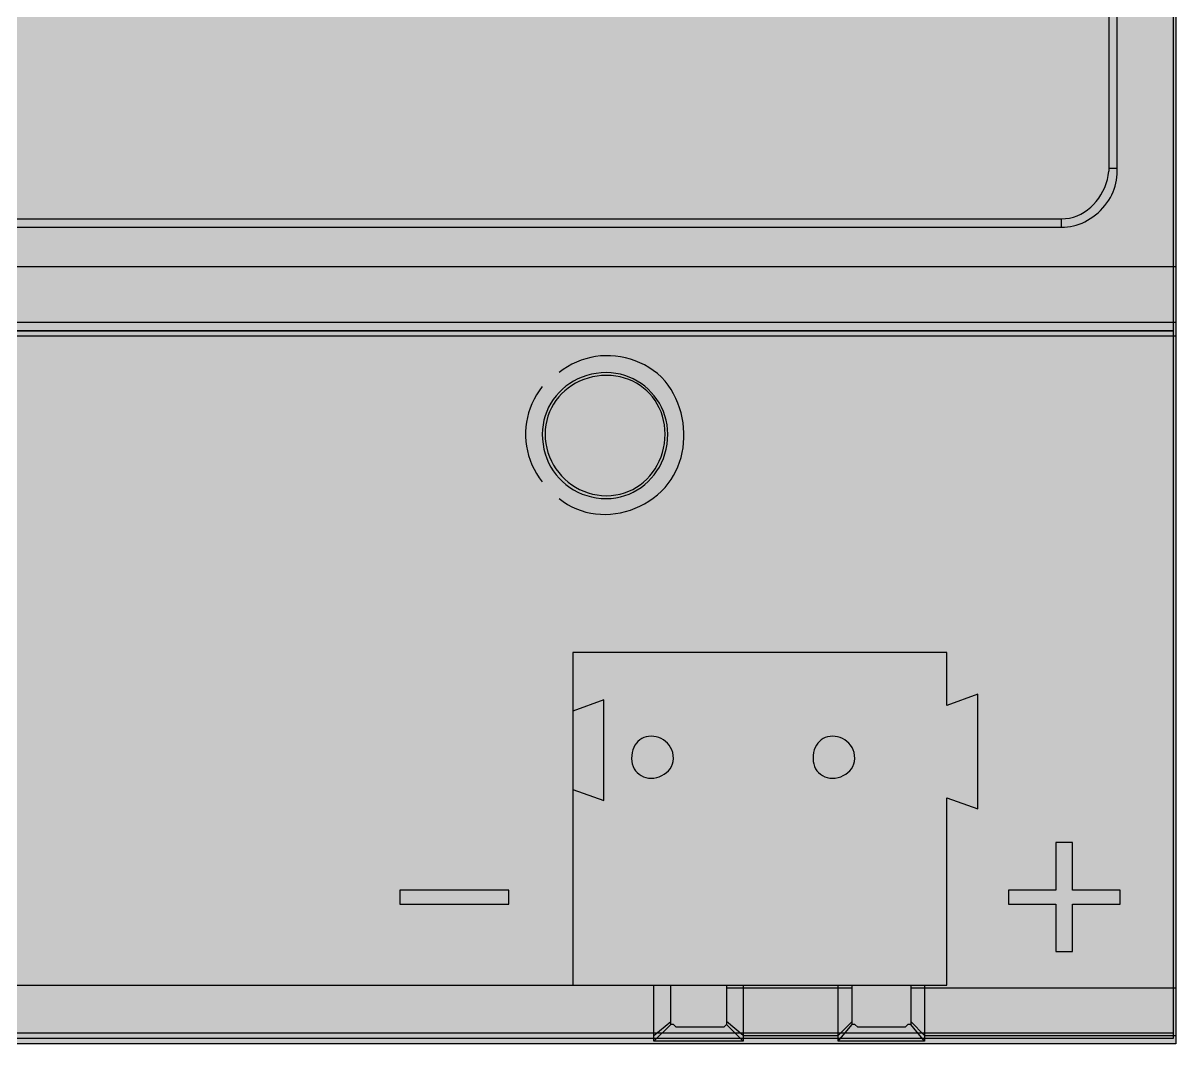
# Model space of a CAD drawing. Header units: millimetres. Extents: x 0 to 966, y -664 to 90.
# Drawn here: x 929.74 to 966, y -260 to -227.89 of the extents above; entities that cross this region are included whole.
import ezdxf

# ---------------------------------------------------------------- set-up
doc = ezdxf.new("R2010")
doc.units = ezdxf.units.MM
for name, color, linetype in [('HDL_BODY', 7, 'Continuous'), ('HDL_COLOUR', 7, 'Continuous'), ('HDL_DETAIL', 7, 'Continuous'), ('HDL_PRINT', 7, 'Continuous')]:
    doc.layers.add(name, color=color, linetype=linetype)

# ---------------------------------------------------------------- blocks, each defined once
blk = doc.blocks.new('M_R16.10.1_FRONT')
at = {"layer": 'HDL_BODY', "true_color": 0x202126}
blk.add_hatch(color=250, dxfattribs=at).paths.add_polyline_path([(0, 0), (216, 0), (216, 90), (0, 90)])
at = {"layer": 'HDL_BODY', "true_color": 0x2a2a30}
blk.add_hatch(color=250, dxfattribs=at).paths.add_polyline_path([(0.4, 20.52), (215.6, 20.52), (215.6, 68.31), (0.4, 68.31)])
at = {"layer": 'HDL_BODY', "true_color": 0x23242a}
blk.add_hatch(color=250, dxfattribs=at).paths.add_polyline_path([(0.4, 0.5), (215.6, 0.5), (215.6, 19.8), (0.4, 19.8)])
at = {"layer": 'HDL_COLOUR', "true_color": 0x232529}
for points in [[(200.018, 19.179), (200.012, 19.328), (199.994, 19.475), (199.966, 19.618), (199.927, 19.758), (199.878, 19.893), (199.819, 20.024), (199.751, 20.15), (199.674, 20.27), (199.589, 20.384), (199.496, 20.491), (199.396, 20.592), (199.289, 20.685), (199.175, 20.77), (199.055, 20.847), (198.93, 20.915), (198.799, 20.974), (198.664, 21.023), (198.525, 21.062), (198.381, 21.091), (198.235, 21.108), (198.086, 21.114), (197.924, 21.108), (197.767, 21.091), (197.614, 21.062), (197.466, 21.023), (197.324, 20.974), (197.186, 20.915), (197.055, 20.847), (196.93, 20.77), (196.812, 20.685), (196.701, 20.592), (196.598, 20.491), (196.502, 20.384), (196.415, 20.27), (196.337, 20.15), (196.268, 20.024), (196.208, 19.893), (196.159, 19.758), (196.119, 19.618), (196.091, 19.475), (196.073, 19.328), (196.067, 19.179), (196.073, 19.017), (196.091, 18.86), (196.119, 18.706), (196.159, 18.558), (196.208, 18.415), (196.268, 18.277), (196.337, 18.146), (196.415, 18.021), (196.502, 17.902), (196.598, 17.791), (196.701, 17.687), (196.812, 17.591), (196.93, 17.504), (197.055, 17.426), (197.186, 17.356), (197.324, 17.296), (197.466, 17.247), (197.614, 17.207), (197.767, 17.179), (197.924, 17.161), (198.086, 17.155), (198.235, 17.161), (198.381, 17.179), (198.525, 17.207), (198.664, 17.247), (198.799, 17.296), (198.93, 17.356), (199.055, 17.426), (199.175, 17.504), (199.289, 17.591), (199.396, 17.687), (199.496, 17.791), (199.589, 17.902), (199.674, 18.021), (199.751, 18.146), (199.819, 18.277), (199.878, 18.415), (199.927, 18.558), (199.966, 18.706), (199.994, 18.86), (200.012, 19.017), (200.018, 19.179)], [(199.932, 19.179), (199.926, 19.328), (199.911, 19.473), (199.885, 19.613), (199.849, 19.75), (199.804, 19.881), (199.75, 20.007), (199.687, 20.127), (199.616, 20.241), (199.537, 20.349), (199.45, 20.45), (199.356, 20.545), (199.255, 20.631), (199.147, 20.711), (199.033, 20.782), (198.913, 20.845), (198.787, 20.899), (198.656, 20.944), (198.52, 20.979), (198.379, 21.005), (198.234, 21.021), (198.086, 21.026), (197.936, 21.021), (197.79, 21.005), (197.647, 20.979), (197.508, 20.944), (197.373, 20.899), (197.243, 20.845), (197.118, 20.782), (196.998, 20.711), (196.885, 20.631), (196.777, 20.545), (196.677, 20.45), (196.584, 20.349), (196.499, 20.241), (196.423, 20.127), (196.355, 20.007), (196.296, 19.881), (196.247, 19.75), (196.208, 19.613), (196.18, 19.473), (196.162, 19.328), (196.156, 19.179), (196.162, 19.029), (196.18, 18.882), (196.208, 18.739), (196.247, 18.599), (196.296, 18.464), (196.355, 18.333), (196.423, 18.208), (196.499, 18.088), (196.584, 17.974), (196.677, 17.866), (196.777, 17.766), (196.885, 17.672), (196.998, 17.587), (197.118, 17.51), (197.243, 17.442), (197.373, 17.383), (197.508, 17.334), (197.647, 17.295), (197.79, 17.266), (197.936, 17.249), (198.086, 17.243), (198.234, 17.249), (198.379, 17.266), (198.52, 17.295), (198.656, 17.334), (198.787, 17.383), (198.913, 17.442), (199.033, 17.51), (199.147, 17.587), (199.255, 17.672), (199.356, 17.766), (199.45, 17.866), (199.537, 17.974), (199.616, 18.088), (199.687, 18.208), (199.75, 18.333), (199.804, 18.464), (199.849, 18.599), (199.885, 18.739), (199.911, 18.882), (199.926, 19.029), (199.932, 19.179)]]:
    blk.add_hatch(color=250, dxfattribs=at).paths.add_polyline_path(points)
at = {"layer": 'HDL_COLOUR', "true_color": 0x111316}
blk.add_hatch(color=250, dxfattribs=at).paths.add_polyline_path([(197.033, 1.847), (202.916, 1.847), (202.916, 12.317), (197.033, 12.317)])
at = {"layer": 'HDL_COLOUR', "true_color": 0xb7262f}
blk.add_hatch(color=242, dxfattribs=at).paths.add_polyline_path([(202.916, 1.847), (208.798, 1.847), (208.798, 12.317), (202.916, 12.317)])
at = {"layer": 'HDL_COLOUR', "true_color": 0x1a332c}
for points in [[(200.195, 8.974), (200.189, 9.072), (200.172, 9.164), (200.143, 9.249), (200.106, 9.327), (200.059, 9.398), (200.005, 9.461), (199.944, 9.517), (199.878, 9.565), (199.806, 9.605), (199.731, 9.636), (199.653, 9.659), (199.574, 9.673), (199.493, 9.677), (199.413, 9.673), (199.337, 9.659), (199.265, 9.636), (199.198, 9.605), (199.136, 9.565), (199.079, 9.517), (199.028, 9.461), (198.984, 9.398), (198.947, 9.327), (198.917, 9.249), (198.895, 9.164), (198.881, 9.072), (198.877, 8.974), (198.882, 8.887), (198.898, 8.806), (198.923, 8.729), (198.958, 8.657), (199.001, 8.592), (199.053, 8.534), (199.111, 8.482), (199.177, 8.439), (199.248, 8.404), (199.325, 8.379), (199.407, 8.363), (199.493, 8.358), (199.58, 8.363), (199.667, 8.379), (199.75, 8.404), (199.831, 8.439), (199.906, 8.482), (199.975, 8.534), (200.037, 8.592), (200.091, 8.657), (200.135, 8.729), (200.168, 8.806), (200.188, 8.887), (200.195, 8.974)], [(205.9, 8.974), (205.894, 9.072), (205.876, 9.164), (205.848, 9.249), (205.811, 9.327), (205.765, 9.398), (205.711, 9.461), (205.65, 9.517), (205.584, 9.565), (205.512, 9.605), (205.437, 9.636), (205.359, 9.659), (205.279, 9.673), (205.198, 9.677), (205.119, 9.673), (205.043, 9.659), (204.971, 9.636), (204.904, 9.605), (204.842, 9.565), (204.786, 9.517), (204.735, 9.461), (204.691, 9.398), (204.654, 9.327), (204.624, 9.249), (204.602, 9.164), (204.589, 9.072), (204.584, 8.974), (204.59, 8.887), (204.605, 8.806), (204.631, 8.729), (204.666, 8.657), (204.709, 8.592), (204.76, 8.534), (204.818, 8.482), (204.883, 8.439), (204.954, 8.404), (205.031, 8.379), (205.112, 8.363), (205.198, 8.358), (205.286, 8.363), (205.372, 8.379), (205.456, 8.404), (205.536, 8.439), (205.612, 8.482), (205.681, 8.534), (205.743, 8.592), (205.796, 8.657), (205.84, 8.729), (205.872, 8.806), (205.893, 8.887), (205.9, 8.974)]]:
    blk.add_hatch(color=250, dxfattribs=at).paths.add_polyline_path(points)
at = {"layer": 'HDL_PRINT', "true_color": 0xdee1e9}
h = blk.add_hatch(color=254, dxfattribs=at)
h.paths.add_polyline_path([(187.9, 13.46), (187.9, 15.22), (188.603, 15.22), (188.647, 15.22), (188.691, 15.22), (188.736, 15.22), (188.78, 15.22), (188.823, 15.22), (188.866, 15.22), (188.91, 15.213), (188.952, 15.197), (188.989, 15.176), (189.018, 15.154), (189.037, 15.138), (189.044, 15.132), (189.081, 15.099), (189.116, 15.074), (189.149, 15.053), (189.177, 15.034), (189.199, 15.014), (189.214, 14.989), (189.219, 14.956), (189.251, 14.918), (189.274, 14.88), (189.289, 14.843), (189.298, 14.805), (189.303, 14.767), (189.305, 14.73), (189.305, 14.692), (189.301, 14.63), (189.29, 14.575), (189.273, 14.526), (189.251, 14.483), (189.224, 14.444), (189.195, 14.407), (189.163, 14.373), (189.13, 14.34), (189.098, 14.311), (189.059, 14.282), (189.014, 14.255), (188.962, 14.23), (188.903, 14.208), (188.837, 14.19), (188.766, 14.176), (188.687, 14.167), (188.603, 14.164), (188.164, 14.164), (188.164, 13.46), (187.9, 13.46)])
h.paths.add_polyline_path([(188.164, 14.34), (188.603, 14.34), (188.673, 14.345), (188.735, 14.357), (188.788, 14.375), (188.835, 14.393), (188.878, 14.411), (188.917, 14.423), (188.955, 14.428), (188.988, 14.466), (189.012, 14.503), (189.028, 14.541), (189.037, 14.579), (189.042, 14.617), (189.044, 14.654), (189.044, 14.692), (189.044, 14.735), (189.041, 14.777), (189.033, 14.813), (189.018, 14.842), (188.993, 14.861), (188.955, 14.868), (188.946, 14.911), (188.924, 14.937), (188.898, 14.95), (188.876, 14.955), (188.866, 14.956), (188.829, 14.961), (188.792, 14.973), (188.754, 14.99), (188.717, 15.009), (188.679, 15.026), (188.641, 15.039), (188.603, 15.044), (188.164, 15.044), (188.164, 14.34)])
for points in [[(192.905, 13.46), (193.433, 15.22), (193.608, 15.22), (193.083, 13.46), (192.905, 13.46)], [(193.786, 13.46), (193.786, 15.22), (194.046, 15.22), (194.046, 13.636), (194.926, 13.636), (194.926, 13.46), (193.786, 13.46)], [(195.19, 13.46), (195.19, 15.22), (196.417, 15.22), (196.417, 15.044), (195.454, 15.044), (195.454, 14.428), (196.417, 14.428), (196.417, 14.252), (195.454, 14.252), (195.454, 13.636), (196.506, 13.636), (196.506, 13.46), (195.19, 13.46)], [(189.569, 13.46), (189.569, 14.692), (189.746, 14.692), (189.746, 14.516), (189.779, 14.553), (189.803, 14.589), (189.823, 14.622), (189.842, 14.65), (189.863, 14.672), (189.888, 14.687), (189.921, 14.692), (189.931, 14.735), (189.953, 14.761), (189.979, 14.774), (190.001, 14.779), (190.01, 14.78), (190.047, 14.775), (190.084, 14.762), (190.122, 14.745), (190.159, 14.726), (190.197, 14.709), (190.234, 14.697), (190.271, 14.692), (190.185, 14.516), (190.141, 14.516), (190.11, 14.516), (190.083, 14.516), (190.053, 14.516), (190.01, 14.516), (189.921, 14.516), (189.884, 14.478), (189.859, 14.451), (189.844, 14.428), (189.836, 14.405), (189.833, 14.377), (189.832, 14.34), (189.801, 14.302), (189.778, 14.265), (189.763, 14.227), (189.753, 14.189), (189.748, 14.151), (189.747, 14.114), (189.746, 14.076), (189.746, 13.46), (189.569, 13.46)], [(191.062, 6.598), (191.326, 6.51), (191.296, 6.452), (191.267, 6.394), (191.238, 6.337), (191.209, 6.283), (191.18, 6.232), (191.15, 6.184), (191.121, 6.141), (191.092, 6.103), (191.062, 6.07), (191, 6.037), (190.945, 6.006), (190.893, 5.976), (190.843, 5.949), (190.793, 5.927), (190.741, 5.909), (190.686, 5.898), (190.624, 5.894), (190.542, 5.897), (190.471, 5.905), (190.409, 5.917), (190.353, 5.931), (190.301, 5.946), (190.252, 5.959), (190.203, 5.971), (190.152, 5.979), (190.096, 5.982), (190.064, 6.019), (190.031, 6.062), (189.998, 6.109), (189.965, 6.158), (189.932, 6.207), (189.899, 6.254), (189.866, 6.297), (189.832, 6.334), (189.829, 6.393), (189.822, 6.451), (189.81, 6.51), (189.797, 6.569), (189.782, 6.627), (189.769, 6.686), (189.757, 6.745), (189.749, 6.803), (189.746, 6.862), (189.75, 6.928), (189.76, 6.993), (189.774, 7.055), (189.789, 7.115), (189.805, 7.17), (189.819, 7.221), (189.829, 7.265), (189.832, 7.302), (189.862, 7.357), (189.893, 7.407), (189.924, 7.452), (189.958, 7.492), (189.995, 7.529), (190.036, 7.563), (190.08, 7.594), (190.13, 7.624), (190.185, 7.654), (190.221, 7.658), (190.265, 7.667), (190.315, 7.682), (190.371, 7.698), (190.431, 7.714), (190.493, 7.728), (190.558, 7.738), (190.624, 7.742), (190.686, 7.738), (190.741, 7.727), (190.793, 7.709), (190.843, 7.687), (190.893, 7.66), (190.945, 7.63), (191, 7.599), (191.062, 7.566), (191.095, 7.533), (191.128, 7.498), (191.161, 7.462), (191.194, 7.423), (191.227, 7.379), (191.26, 7.331), (191.293, 7.276), (191.326, 7.214), (191.062, 7.126), (191.033, 7.188), (191.009, 7.243), (190.99, 7.291), (190.974, 7.335), (190.957, 7.374), (190.938, 7.41), (190.916, 7.445), (190.887, 7.478), (190.849, 7.483), (190.812, 7.495), (190.774, 7.513), (190.737, 7.531), (190.699, 7.548), (190.662, 7.561), (190.624, 7.566), (190.554, 7.561), (190.493, 7.548), (190.439, 7.531), (190.392, 7.513), (190.349, 7.495), (190.309, 7.483), (190.271, 7.478), (190.234, 7.44), (190.199, 7.402), (190.166, 7.365), (190.138, 7.327), (190.116, 7.289), (190.101, 7.252), (190.096, 7.214), (190.064, 7.144), (190.042, 7.083), (190.026, 7.029), (190.017, 6.982), (190.012, 6.939), (190.01, 6.9), (190.01, 6.862), (190.01, 6.8), (190.012, 6.744), (190.015, 6.692), (190.021, 6.642), (190.031, 6.592), (190.046, 6.54), (190.068, 6.484), (190.096, 6.422), (190.101, 6.384), (190.116, 6.347), (190.138, 6.309), (190.166, 6.271), (190.199, 6.234), (190.234, 6.196), (190.271, 6.158), (190.309, 6.153), (190.347, 6.141), (190.385, 6.124), (190.423, 6.105), (190.46, 6.088), (190.498, 6.075), (190.535, 6.07), (190.597, 6.074), (190.652, 6.085), (190.701, 6.103), (190.744, 6.125), (190.784, 6.152), (190.82, 6.182), (190.854, 6.213), (190.887, 6.246), (190.92, 6.279), (190.951, 6.313), (190.98, 6.35), (191.007, 6.389), (191.03, 6.433), (191.047, 6.481), (191.058, 6.536), (191.062, 6.598)], [(191.501, 6.422), (191.765, 6.422), (191.765, 6.384), (191.767, 6.347), (191.772, 6.309), (191.781, 6.271), (191.797, 6.234), (191.821, 6.196), (191.853, 6.158), (191.89, 6.153), (191.928, 6.141), (191.965, 6.124), (192.003, 6.105), (192.041, 6.088), (192.079, 6.075), (192.117, 6.07), (192.154, 6.075), (192.192, 6.088), (192.229, 6.105), (192.267, 6.124), (192.305, 6.141), (192.343, 6.153), (192.381, 6.158), (192.386, 6.196), (192.398, 6.234), (192.415, 6.271), (192.433, 6.309), (192.45, 6.347), (192.462, 6.384), (192.467, 6.422), (192.462, 6.488), (192.45, 6.536), (192.433, 6.572), (192.415, 6.601), (192.398, 6.626), (192.386, 6.653), (192.381, 6.686), (192.343, 6.719), (192.305, 6.742), (192.267, 6.758), (192.229, 6.767), (192.192, 6.772), (192.154, 6.774), (192.117, 6.774), (192.073, 6.774), (192.042, 6.774), (192.015, 6.774), (191.983, 6.774), (191.939, 6.774), (191.939, 6.95), (192.028, 6.95), (192.066, 6.95), (192.104, 6.952), (192.141, 6.957), (192.179, 6.966), (192.216, 6.982), (192.254, 7.005), (192.292, 7.038), (192.299, 7.075), (192.315, 7.103), (192.336, 7.126), (192.358, 7.149), (192.374, 7.176), (192.381, 7.214), (192.381, 7.252), (192.379, 7.289), (192.374, 7.327), (192.364, 7.365), (192.349, 7.402), (192.325, 7.44), (192.292, 7.478), (192.248, 7.484), (192.207, 7.501), (192.171, 7.522), (192.143, 7.543), (192.124, 7.559), (192.117, 7.566), (192.079, 7.561), (192.041, 7.548), (192.003, 7.531), (191.965, 7.513), (191.928, 7.495), (191.89, 7.483), (191.853, 7.478), (191.821, 7.44), (191.797, 7.402), (191.781, 7.365), (191.772, 7.327), (191.767, 7.289), (191.765, 7.252), (191.765, 7.214), (191.501, 7.214), (191.53, 7.276), (191.554, 7.331), (191.573, 7.379), (191.589, 7.423), (191.606, 7.462), (191.625, 7.498), (191.647, 7.533), (191.676, 7.566), (191.738, 7.599), (191.793, 7.63), (191.842, 7.66), (191.885, 7.687), (191.925, 7.709), (191.961, 7.727), (191.995, 7.738), (192.028, 7.742), (192.098, 7.737), (192.157, 7.724), (192.206, 7.707), (192.243, 7.688), (192.27, 7.671), (192.287, 7.659), (192.292, 7.654), (192.33, 7.621), (192.368, 7.596), (192.405, 7.575), (192.443, 7.556), (192.48, 7.536), (192.518, 7.511), (192.556, 7.478), (192.556, 7.434), (192.556, 7.39), (192.556, 7.346), (192.556, 7.302), (192.556, 7.258), (192.556, 7.214), (192.556, 7.204), (192.556, 7.177), (192.556, 7.138), (192.556, 7.09), (192.556, 7.038), (192.518, 7.005), (192.482, 6.98), (192.45, 6.959), (192.422, 6.94), (192.4, 6.92), (192.386, 6.895), (192.381, 6.862), (192.424, 6.861), (192.464, 6.859), (192.501, 6.851), (192.53, 6.836), (192.549, 6.811), (192.556, 6.774), (192.588, 6.736), (192.61, 6.697), (192.626, 6.654), (192.635, 6.607), (192.64, 6.553), (192.641, 6.492), (192.642, 6.422), (192.641, 6.385), (192.639, 6.342), (192.632, 6.295), (192.62, 6.246), (192.599, 6.197), (192.568, 6.15), (192.525, 6.107), (192.467, 6.07), (192.434, 6.037), (192.401, 6.006), (192.365, 5.976), (192.325, 5.949), (192.282, 5.927), (192.234, 5.909), (192.179, 5.898), (192.117, 5.894), (192.051, 5.898), (191.986, 5.909), (191.923, 5.927), (191.863, 5.949), (191.808, 5.976), (191.757, 6.006), (191.713, 6.037), (191.676, 6.07), (191.643, 6.103), (191.612, 6.138), (191.583, 6.174), (191.556, 6.213), (191.533, 6.257), (191.516, 6.305), (191.505, 6.36), (191.501, 6.422)], [(194.838, 5.982), (194.135, 7.742), (194.399, 7.742), (194.838, 6.422), (194.871, 6.384), (194.894, 6.347), (194.91, 6.309), (194.919, 6.271), (194.924, 6.234), (194.926, 6.196), (194.926, 6.158), (194.959, 6.196), (194.983, 6.234), (195.003, 6.271), (195.022, 6.309), (195.043, 6.347), (195.068, 6.384), (195.101, 6.422), (195.54, 7.742), (195.804, 7.742), (195.101, 5.982), (194.838, 5.982)]]:
    blk.add_hatch(color=254, dxfattribs=at).paths.add_polyline_path(points)
h = blk.add_hatch(color=254, dxfattribs=at)
h.paths.add_polyline_path([(196.859, 13.46), (196.859, 15.22), (197.383, 15.22), (197.454, 15.22), (197.515, 15.22), (197.569, 15.22), (197.616, 15.22), (197.658, 15.22), (197.698, 15.22), (197.736, 15.22), (197.774, 15.187), (197.811, 15.162), (197.849, 15.141), (197.886, 15.122), (197.924, 15.102), (197.962, 15.077), (198, 15.044), (198.036, 15.006), (198.072, 14.968), (198.104, 14.931), (198.133, 14.893), (198.155, 14.855), (198.169, 14.817), (198.174, 14.78), (198.204, 14.718), (198.226, 14.662), (198.242, 14.61), (198.252, 14.56), (198.259, 14.51), (198.262, 14.458), (198.263, 14.402), (198.263, 14.34), (198.263, 14.27), (198.263, 14.209), (198.263, 14.155), (198.263, 14.108), (198.263, 14.065), (198.263, 14.026), (198.263, 13.988), (198.23, 13.95), (198.205, 13.913), (198.184, 13.875), (198.165, 13.837), (198.144, 13.8), (198.119, 13.762), (198.086, 13.724), (198.08, 13.691), (198.066, 13.666), (198.045, 13.646), (198.017, 13.627), (197.984, 13.606), (197.948, 13.581), (197.911, 13.548), (197.904, 13.542), (197.885, 13.525), (197.857, 13.504), (197.821, 13.483), (197.78, 13.467), (197.736, 13.46), (197.692, 13.46), (197.648, 13.46), (197.604, 13.46), (197.56, 13.46), (197.516, 13.46), (197.472, 13.46), (196.859, 13.46)])
h.paths.add_polyline_path([(197.033, 13.636), (197.472, 13.636), (197.51, 13.636), (197.548, 13.638), (197.585, 13.643), (197.623, 13.652), (197.66, 13.668), (197.698, 13.692), (197.736, 13.724), (197.745, 13.725), (197.767, 13.73), (197.793, 13.743), (197.815, 13.769), (197.825, 13.812), (197.861, 13.817), (197.897, 13.832), (197.93, 13.854), (197.958, 13.882), (197.98, 13.915), (197.994, 13.95), (198, 13.988), (198, 14.031), (198, 14.081), (198, 14.136), (198, 14.192), (198, 14.247), (198, 14.297), (198, 14.34), (197.999, 14.406), (197.998, 14.471), (197.995, 14.533), (197.988, 14.593), (197.978, 14.648), (197.962, 14.699), (197.94, 14.743), (197.911, 14.78), (197.906, 14.817), (197.892, 14.853), (197.87, 14.886), (197.842, 14.914), (197.809, 14.936), (197.773, 14.951), (197.736, 14.956), (197.698, 14.961), (197.658, 14.973), (197.616, 14.99), (197.569, 15.009), (197.515, 15.026), (197.454, 15.039), (197.383, 15.044), (197.033, 15.044), (197.033, 13.636)])
h = blk.add_hatch(color=254, dxfattribs=at)
h.paths.add_polyline_path([(190.271, 14.076), (190.274, 14.161), (190.283, 14.239), (190.297, 14.311), (190.316, 14.376), (190.338, 14.434), (190.363, 14.487), (190.391, 14.532), (190.419, 14.571), (190.449, 14.604), (190.511, 14.637), (190.567, 14.669), (190.618, 14.698), (190.668, 14.725), (190.718, 14.747), (190.77, 14.765), (190.826, 14.776), (190.887, 14.78), (190.953, 14.776), (191.017, 14.765), (191.08, 14.747), (191.139, 14.725), (191.194, 14.698), (191.245, 14.669), (191.289, 14.637), (191.326, 14.604), (191.355, 14.548), (191.384, 14.497), (191.411, 14.448), (191.435, 14.398), (191.457, 14.347), (191.475, 14.291), (191.489, 14.229), (191.498, 14.158), (191.501, 14.076), (191.496, 14.006), (191.484, 13.945), (191.467, 13.891), (191.449, 13.844), (191.432, 13.802), (191.42, 13.762), (191.415, 13.724), (191.385, 13.691), (191.361, 13.658), (191.338, 13.625), (191.315, 13.592), (191.288, 13.559), (191.254, 13.526), (191.209, 13.493), (191.151, 13.46), (191.107, 13.46), (191.062, 13.46), (191.018, 13.46), (190.974, 13.46), (190.931, 13.46), (190.887, 13.46), (190.822, 13.46), (190.757, 13.462), (190.694, 13.465), (190.635, 13.471), (190.579, 13.482), (190.529, 13.497), (190.485, 13.519), (190.449, 13.548), (190.419, 13.607), (190.391, 13.666), (190.363, 13.724), (190.338, 13.783), (190.316, 13.841), (190.297, 13.9), (190.283, 13.959), (190.274, 14.017), (190.271, 14.076)])
h.paths.add_polyline_path([(190.535, 14.076), (190.535, 14.006), (190.537, 13.945), (190.542, 13.891), (190.551, 13.844), (190.567, 13.802), (190.591, 13.762), (190.624, 13.724), (190.662, 13.692), (190.699, 13.668), (190.737, 13.652), (190.774, 13.643), (190.812, 13.638), (190.849, 13.636), (190.887, 13.636), (190.924, 13.636), (190.962, 13.638), (190.999, 13.643), (191.037, 13.652), (191.075, 13.668), (191.113, 13.692), (191.151, 13.724), (191.183, 13.762), (191.206, 13.802), (191.221, 13.844), (191.23, 13.891), (191.235, 13.945), (191.237, 14.006), (191.237, 14.076), (191.237, 14.146), (191.235, 14.207), (191.23, 14.261), (191.221, 14.308), (191.206, 14.351), (191.183, 14.39), (191.151, 14.428), (191.113, 14.465), (191.075, 14.501), (191.037, 14.534), (190.999, 14.562), (190.962, 14.585), (190.924, 14.599), (190.887, 14.604), (190.849, 14.599), (190.812, 14.585), (190.774, 14.562), (190.737, 14.534), (190.699, 14.501), (190.662, 14.465), (190.624, 14.428), (190.591, 14.39), (190.567, 14.351), (190.551, 14.308), (190.542, 14.261), (190.537, 14.207), (190.535, 14.146), (190.535, 14.076)])
h = blk.add_hatch(color=254, dxfattribs=at)
h.paths.add_polyline_path([(191.676, 13.372), (191.939, 13.284), (191.939, 13.196), (191.977, 13.164), (192.016, 13.14), (192.053, 13.125), (192.091, 13.115), (192.129, 13.111), (192.166, 13.109), (192.203, 13.108), (192.241, 13.109), (192.279, 13.111), (192.317, 13.115), (192.355, 13.125), (192.393, 13.14), (192.43, 13.164), (192.467, 13.196), (192.473, 13.203), (192.49, 13.222), (192.511, 13.251), (192.533, 13.287), (192.549, 13.329), (192.556, 13.372), (192.556, 13.379), (192.556, 13.401), (192.556, 13.438), (192.556, 13.489), (192.556, 13.555), (192.556, 13.636), (192.522, 13.578), (192.488, 13.534), (192.452, 13.503), (192.413, 13.482), (192.369, 13.47), (192.321, 13.463), (192.266, 13.461), (192.203, 13.46), (192.138, 13.464), (192.073, 13.475), (192.011, 13.493), (191.952, 13.515), (191.896, 13.542), (191.846, 13.571), (191.802, 13.603), (191.765, 13.636), (191.735, 13.673), (191.713, 13.717), (191.697, 13.768), (191.687, 13.823), (191.68, 13.883), (191.677, 13.945), (191.676, 14.01), (191.676, 14.076), (191.676, 14.146), (191.676, 14.207), (191.676, 14.261), (191.676, 14.308), (191.676, 14.351), (191.676, 14.39), (191.676, 14.428), (191.714, 14.466), (191.752, 14.503), (191.79, 14.541), (191.828, 14.579), (191.865, 14.617), (191.902, 14.654), (191.939, 14.692), (191.977, 14.697), (192.016, 14.709), (192.053, 14.726), (192.091, 14.745), (192.129, 14.762), (192.166, 14.775), (192.203, 14.78), (192.266, 14.776), (192.321, 14.765), (192.369, 14.747), (192.413, 14.725), (192.452, 14.698), (192.488, 14.669), (192.522, 14.637), (192.556, 14.604), (192.556, 14.692), (192.82, 14.692), (192.82, 13.636), (192.816, 13.57), (192.806, 13.506), (192.791, 13.443), (192.775, 13.383), (192.759, 13.328), (192.745, 13.277), (192.734, 13.233), (192.731, 13.196), (192.697, 13.159), (192.672, 13.123), (192.652, 13.09), (192.633, 13.062), (192.612, 13.04), (192.588, 13.025), (192.556, 13.02), (192.513, 12.988), (192.463, 12.964), (192.408, 12.949), (192.351, 12.939), (192.296, 12.934), (192.246, 12.933), (192.203, 12.932), (192.133, 12.933), (192.072, 12.934), (192.019, 12.939), (191.972, 12.949), (191.93, 12.964), (191.891, 12.988), (191.853, 13.02), (191.82, 13.053), (191.788, 13.088), (191.758, 13.124), (191.731, 13.163), (191.708, 13.207), (191.691, 13.255), (191.68, 13.31), (191.676, 13.372)])
h.paths.add_polyline_path([(191.853, 14.076), (191.858, 14.006), (191.87, 13.945), (191.887, 13.891), (191.906, 13.844), (191.922, 13.802), (191.935, 13.762), (191.939, 13.724), (191.977, 13.692), (192.016, 13.668), (192.053, 13.652), (192.091, 13.643), (192.129, 13.638), (192.166, 13.636), (192.203, 13.636), (192.241, 13.636), (192.279, 13.638), (192.317, 13.643), (192.355, 13.652), (192.393, 13.668), (192.43, 13.692), (192.467, 13.724), (192.5, 13.762), (192.523, 13.802), (192.539, 13.844), (192.549, 13.891), (192.554, 13.945), (192.556, 14.006), (192.556, 14.076), (192.556, 14.146), (192.554, 14.207), (192.549, 14.261), (192.539, 14.308), (192.523, 14.351), (192.5, 14.39), (192.467, 14.428), (192.43, 14.465), (192.393, 14.501), (192.355, 14.534), (192.317, 14.562), (192.279, 14.585), (192.241, 14.599), (192.203, 14.604), (192.166, 14.599), (192.129, 14.585), (192.091, 14.562), (192.053, 14.534), (192.016, 14.501), (191.977, 14.465), (191.939, 14.428), (191.935, 14.39), (191.922, 14.351), (191.906, 14.308), (191.887, 14.261), (191.87, 14.207), (191.858, 14.146), (191.853, 14.076)])
h = blk.add_hatch(color=254, dxfattribs=at)
h.paths.add_polyline_path([(188.078, 5.982), (188.078, 7.742), (188.692, 7.742), (188.729, 7.737), (188.767, 7.724), (188.805, 7.707), (188.842, 7.688), (188.88, 7.671), (188.917, 7.659), (188.955, 7.654), (188.993, 7.654), (189.031, 7.652), (189.068, 7.647), (189.106, 7.637), (189.143, 7.622), (189.181, 7.598), (189.219, 7.566), (189.251, 7.533), (189.284, 7.498), (189.317, 7.462), (189.35, 7.423), (189.383, 7.379), (189.416, 7.331), (189.449, 7.276), (189.483, 7.214), (189.483, 7.171), (189.483, 7.121), (189.483, 7.066), (189.483, 7.01), (189.483, 6.955), (189.483, 6.904), (189.483, 6.862), (189.483, 6.792), (189.483, 6.731), (189.483, 6.677), (189.483, 6.63), (189.483, 6.588), (189.483, 6.548), (189.483, 6.51), (189.45, 6.44), (189.424, 6.381), (189.403, 6.332), (189.384, 6.295), (189.364, 6.268), (189.338, 6.251), (189.305, 6.246), (189.299, 6.203), (189.283, 6.161), (189.262, 6.125), (189.241, 6.096), (189.225, 6.077), (189.219, 6.07), (189.181, 6.038), (189.143, 6.014), (189.106, 5.999), (189.068, 5.989), (189.031, 5.984), (188.993, 5.983), (188.955, 5.982), (188.911, 5.982), (188.867, 5.982), (188.823, 5.982), (188.78, 5.982), (188.736, 5.982), (188.692, 5.982), (188.078, 5.982)])
h.paths.add_polyline_path([(188.253, 6.158), (188.692, 6.158), (188.736, 6.158), (188.78, 6.158), (188.823, 6.158), (188.867, 6.158), (188.911, 6.158), (188.955, 6.158), (188.993, 6.165), (189.021, 6.181), (189.044, 6.202), (189.066, 6.223), (189.093, 6.24), (189.13, 6.246), (189.135, 6.284), (189.148, 6.322), (189.165, 6.359), (189.184, 6.397), (189.201, 6.435), (189.214, 6.472), (189.219, 6.51), (189.224, 6.548), (189.236, 6.588), (189.253, 6.63), (189.271, 6.677), (189.288, 6.731), (189.3, 6.792), (189.305, 6.862), (189.301, 6.924), (189.291, 6.98), (189.278, 7.032), (189.262, 7.082), (189.246, 7.132), (189.232, 7.184), (189.223, 7.24), (189.219, 7.302), (189.181, 7.335), (189.143, 7.36), (189.106, 7.38), (189.068, 7.399), (189.031, 7.42), (188.993, 7.445), (188.955, 7.478), (188.911, 7.478), (188.867, 7.478), (188.823, 7.478), (188.78, 7.478), (188.736, 7.478), (188.692, 7.478), (188.253, 7.478), (188.253, 6.158)])
h = blk.add_hatch(color=254, dxfattribs=at)
h.paths.add_polyline_path([(192.905, 6.774), (192.905, 6.859), (192.905, 6.937), (192.905, 7.009), (192.905, 7.074), (192.905, 7.132), (192.905, 7.185), (192.905, 7.23), (192.905, 7.269), (192.905, 7.302), (192.939, 7.364), (192.972, 7.417), (193.005, 7.463), (193.038, 7.5), (193.071, 7.529), (193.104, 7.549), (193.137, 7.562), (193.169, 7.566), (193.207, 7.603), (193.245, 7.639), (193.282, 7.672), (193.32, 7.7), (193.357, 7.722), (193.395, 7.736), (193.433, 7.742), (193.471, 7.737), (193.509, 7.724), (193.546, 7.707), (193.584, 7.688), (193.621, 7.671), (193.659, 7.659), (193.697, 7.654), (193.734, 7.649), (193.77, 7.634), (193.803, 7.612), (193.831, 7.584), (193.852, 7.551), (193.867, 7.515), (193.872, 7.478), (193.904, 7.44), (193.928, 7.402), (193.944, 7.365), (193.953, 7.327), (193.958, 7.289), (193.96, 7.252), (193.96, 7.214), (193.989, 7.177), (194.01, 7.133), (194.025, 7.082), (194.036, 7.027), (194.042, 6.967), (194.045, 6.905), (194.046, 6.84), (194.046, 6.774), (194.046, 6.708), (194.045, 6.643), (194.042, 6.581), (194.036, 6.521), (194.025, 6.466), (194.01, 6.415), (193.989, 6.371), (193.96, 6.334), (193.956, 6.272), (193.945, 6.217), (193.928, 6.169), (193.905, 6.125), (193.879, 6.086), (193.849, 6.05), (193.818, 6.015), (193.786, 5.982), (193.747, 5.977), (193.707, 5.965), (193.665, 5.948), (193.617, 5.929), (193.564, 5.912), (193.503, 5.899), (193.433, 5.894), (193.371, 5.898), (193.317, 5.909), (193.268, 5.927), (193.225, 5.949), (193.186, 5.976), (193.15, 6.006), (193.116, 6.037), (193.083, 6.07), (193.035, 6.126), (192.996, 6.186), (192.966, 6.25), (192.944, 6.318), (192.928, 6.389), (192.917, 6.463), (192.91, 6.539), (192.907, 6.616), (192.906, 6.695), (192.905, 6.774)])
h.paths.add_polyline_path([(193.083, 6.774), (193.086, 6.689), (193.094, 6.611), (193.106, 6.539), (193.119, 6.474), (193.133, 6.416), (193.147, 6.363), (193.158, 6.318), (193.166, 6.279), (193.169, 6.246), (193.207, 6.209), (193.245, 6.173), (193.282, 6.14), (193.32, 6.112), (193.357, 6.09), (193.395, 6.075), (193.433, 6.07), (193.471, 6.075), (193.509, 6.09), (193.546, 6.112), (193.584, 6.14), (193.621, 6.173), (193.659, 6.209), (193.697, 6.246), (193.723, 6.279), (193.744, 6.318), (193.759, 6.363), (193.77, 6.416), (193.778, 6.474), (193.782, 6.539), (193.785, 6.611), (193.785, 6.689), (193.786, 6.774), (193.786, 6.874), (193.785, 6.965), (193.783, 7.046), (193.78, 7.117), (193.774, 7.181), (193.766, 7.236), (193.755, 7.285), (193.74, 7.326), (193.721, 7.361), (193.697, 7.39), (193.659, 7.427), (193.621, 7.463), (193.584, 7.496), (193.546, 7.524), (193.509, 7.546), (193.471, 7.561), (193.433, 7.566), (193.395, 7.561), (193.359, 7.546), (193.327, 7.524), (193.299, 7.496), (193.277, 7.463), (193.263, 7.427), (193.258, 7.39), (193.232, 7.361), (193.206, 7.326), (193.181, 7.285), (193.158, 7.236), (193.137, 7.181), (193.119, 7.117), (193.104, 7.046), (193.093, 6.965), (193.086, 6.874), (193.083, 6.774)])
at = {"layer": 'HDL_DETAIL', "color": 251, "true_color": 0x52555c}
for points in [[(0.263, 90), (215.91, 90), (215.91, 0.176), (0.263, 0.176), (0.263, 90)], [(0, 89.824), (215.999, 89.824), (215.999, 0), (0, 0), (0, 89.824)], [(0, 67.565), (215.999, 67.565), (215.999, 22.258), (0, 22.258), (0, 67.565)], [(0.263, 67.741), (215.91, 67.741), (215.91, 22.434), (0.263, 22.434), (0.263, 67.741)], [(213.892, 27.448), (213.892, 27.448)], [(200.018, 19.179), (200.012, 19.328), (199.994, 19.475), (199.966, 19.618), (199.927, 19.758), (199.878, 19.893), (199.819, 20.024), (199.751, 20.15), (199.674, 20.27), (199.589, 20.384), (199.496, 20.491), (199.396, 20.592), (199.289, 20.685), (199.175, 20.77), (199.055, 20.847), (198.93, 20.915), (198.799, 20.974), (198.664, 21.023), (198.525, 21.062), (198.381, 21.091), (198.235, 21.108), (198.086, 21.114), (197.924, 21.108), (197.767, 21.091), (197.614, 21.062), (197.466, 21.023), (197.324, 20.974), (197.186, 20.915), (197.055, 20.847), (196.93, 20.77), (196.812, 20.685), (196.701, 20.592), (196.598, 20.491), (196.502, 20.384), (196.415, 20.27), (196.337, 20.15), (196.268, 20.024), (196.208, 19.893), (196.159, 19.758), (196.119, 19.618), (196.091, 19.475), (196.073, 19.328), (196.067, 19.179), (196.073, 19.017), (196.091, 18.86), (196.119, 18.706), (196.159, 18.558), (196.208, 18.415), (196.268, 18.277), (196.337, 18.146), (196.415, 18.021), (196.502, 17.902), (196.598, 17.791), (196.701, 17.687), (196.812, 17.591), (196.93, 17.504), (197.055, 17.426), (197.186, 17.356), (197.324, 17.296), (197.466, 17.247), (197.614, 17.207), (197.767, 17.179), (197.924, 17.161), (198.086, 17.155), (198.235, 17.161), (198.381, 17.179), (198.525, 17.207), (198.664, 17.247), (198.799, 17.296), (198.93, 17.356), (199.055, 17.426), (199.175, 17.504), (199.289, 17.591), (199.396, 17.687), (199.496, 17.791), (199.589, 17.902), (199.674, 18.021), (199.751, 18.146), (199.819, 18.277), (199.878, 18.415), (199.927, 18.558), (199.966, 18.706), (199.994, 18.86), (200.012, 19.017), (200.018, 19.179)], [(196.595, 21.114), (196.595, 21.114)], [(199.932, 19.179), (199.926, 19.328), (199.911, 19.473), (199.885, 19.613), (199.849, 19.75), (199.804, 19.881), (199.75, 20.007), (199.687, 20.127), (199.616, 20.241), (199.537, 20.349), (199.45, 20.45), (199.356, 20.545), (199.255, 20.631), (199.147, 20.711), (199.033, 20.782), (198.913, 20.845), (198.787, 20.899), (198.656, 20.944), (198.52, 20.979), (198.379, 21.005), (198.234, 21.021), (198.086, 21.026), (197.936, 21.021), (197.79, 21.005), (197.647, 20.979), (197.508, 20.944), (197.373, 20.899), (197.243, 20.845), (197.118, 20.782), (196.998, 20.711), (196.885, 20.631), (196.777, 20.545), (196.677, 20.45), (196.584, 20.349), (196.499, 20.241), (196.423, 20.127), (196.355, 20.007), (196.296, 19.881), (196.247, 19.75), (196.208, 19.613), (196.18, 19.473), (196.162, 19.328), (196.156, 19.179), (196.162, 19.029), (196.18, 18.882), (196.208, 18.739), (196.247, 18.599), (196.296, 18.464), (196.355, 18.333), (196.423, 18.208), (196.499, 18.088), (196.584, 17.974), (196.677, 17.866), (196.777, 17.766), (196.885, 17.672), (196.998, 17.587), (197.118, 17.51), (197.243, 17.442), (197.373, 17.383), (197.508, 17.334), (197.647, 17.295), (197.79, 17.266), (197.936, 17.249), (198.086, 17.243), (198.234, 17.249), (198.379, 17.266), (198.52, 17.295), (198.656, 17.334), (198.787, 17.383), (198.913, 17.442), (199.033, 17.51), (199.147, 17.587), (199.255, 17.672), (199.356, 17.766), (199.45, 17.866), (199.537, 17.974), (199.616, 18.088), (199.687, 18.208), (199.75, 18.333), (199.804, 18.464), (199.849, 18.599), (199.885, 18.739), (199.911, 18.882), (199.926, 19.029), (199.932, 19.179)], [(196.77, 20.674), (196.77, 20.674)], [(196.77, 17.683), (196.77, 17.683)], [(196.595, 17.155), (196.595, 17.155)], [(200.195, 8.974), (200.189, 9.072), (200.172, 9.164), (200.143, 9.249), (200.106, 9.327), (200.059, 9.398), (200.005, 9.461), (199.944, 9.517), (199.878, 9.565), (199.806, 9.605), (199.731, 9.636), (199.653, 9.659), (199.574, 9.673), (199.493, 9.677), (199.413, 9.673), (199.337, 9.659), (199.265, 9.636), (199.198, 9.605), (199.136, 9.565), (199.079, 9.517), (199.028, 9.461), (198.984, 9.398), (198.947, 9.327), (198.917, 9.249), (198.895, 9.164), (198.881, 9.072), (198.877, 8.974), (198.882, 8.887), (198.898, 8.806), (198.923, 8.729), (198.958, 8.657), (199.001, 8.592), (199.053, 8.534), (199.111, 8.482), (199.177, 8.439), (199.248, 8.404), (199.325, 8.379), (199.407, 8.363), (199.493, 8.358), (199.58, 8.363), (199.667, 8.379), (199.75, 8.404), (199.831, 8.439), (199.906, 8.482), (199.975, 8.534), (200.037, 8.592), (200.091, 8.657), (200.135, 8.729), (200.168, 8.806), (200.188, 8.887), (200.195, 8.974)], [(205.9, 8.974), (205.894, 9.072), (205.876, 9.164), (205.848, 9.249), (205.811, 9.327), (205.765, 9.398), (205.711, 9.461), (205.65, 9.517), (205.584, 9.565), (205.512, 9.605), (205.437, 9.636), (205.359, 9.659), (205.279, 9.673), (205.198, 9.677), (205.119, 9.673), (205.043, 9.659), (204.971, 9.636), (204.904, 9.605), (204.842, 9.565), (204.786, 9.517), (204.735, 9.461), (204.691, 9.398), (204.654, 9.327), (204.624, 9.249), (204.602, 9.164), (204.589, 9.072), (204.584, 8.974), (204.59, 8.887), (204.605, 8.806), (204.631, 8.729), (204.666, 8.657), (204.709, 8.592), (204.76, 8.534), (204.818, 8.482), (204.883, 8.439), (204.954, 8.404), (205.031, 8.379), (205.112, 8.363), (205.198, 8.358), (205.286, 8.363), (205.372, 8.379), (205.456, 8.404), (205.536, 8.439), (205.612, 8.482), (205.681, 8.534), (205.743, 8.592), (205.796, 8.657), (205.84, 8.729), (205.872, 8.806), (205.893, 8.887), (205.9, 8.974)]]:
    blk.add_lwpolyline(points, close=True, dxfattribs=at)
for points in [[(214.156, 27.448), (214.156, 62.902)], [(213.892, 34.662), (213.892, 27.448)], [(212.399, 25.953), (212.529, 25.959), (212.655, 25.978), (212.778, 26.009), (212.896, 26.05), (213.01, 26.103), (213.118, 26.165), (213.221, 26.236), (213.318, 26.316), (213.409, 26.404), (213.493, 26.499), (213.571, 26.601), (213.641, 26.709), (213.704, 26.822), (213.759, 26.94), (213.806, 27.063), (213.844, 27.189), (213.873, 27.317), (213.892, 27.448)], [(212.399, 25.689), (212.493, 25.692), (212.586, 25.7), (212.68, 25.713), (212.773, 25.732), (212.865, 25.756), (212.956, 25.786), (213.046, 25.821), (213.135, 25.861), (213.222, 25.907), (213.307, 25.958), (213.391, 26.015), (213.472, 26.077), (213.552, 26.144), (213.629, 26.217), (213.701, 26.294), (213.768, 26.373), (213.83, 26.454), (213.886, 26.538), (213.937, 26.623), (213.983, 26.711), (214.023, 26.8), (214.059, 26.89), (214.088, 26.981), (214.113, 27.073), (214.132, 27.166), (214.145, 27.26), (214.153, 27.354), (214.156, 27.448)], [(214.156, 27.536), (213.892, 27.536)], [(167.355, 25.953), (212.399, 25.953)], [(212.399, 25.689), (212.399, 25.953)], [(167.355, 25.689), (212.399, 25.689)], [(0.702, 24.457), (214.506, 24.457)], [(0.702, 24.457), (214.506, 24.457)], [(0.702, 24.457), (214.506, 24.457)], [(0.702, 24.457), (214.506, 24.457)], [(0.702, 24.457), (214.506, 24.457)], [(0.702, 24.457), (214.506, 24.457)], [(0.702, 24.457), (214.506, 24.457)], [(0.702, 24.457), (214.506, 24.457)], [(0.702, 24.457), (214.506, 24.457)], [(0.702, 24.457), (214.506, 24.457)], [(0.702, 24.457), (214.506, 24.457)], [(0.702, 24.457), (214.506, 24.457)], [(0.702, 24.457), (214.506, 24.457)], [(0.702, 24.457), (214.506, 24.457)], [(0.702, 24.457), (214.506, 24.457)], [(0.702, 24.457), (214.506, 24.457)], [(0.702, 24.457), (214.506, 24.457)], [(0.702, 24.457), (214.506, 24.457)], [(0.702, 24.457), (214.506, 24.457)], [(0.702, 24.457), (214.506, 24.457)], [(0.702, 24.457), (215.999, 24.457)], [(0.614, 22.698), (214.506, 22.698)], [(0.614, 22.698), (214.506, 22.698)], [(0.614, 22.698), (214.506, 22.698)], [(0.614, 22.698), (214.506, 22.698)], [(0.614, 22.698), (214.506, 22.698)], [(0.614, 22.698), (214.506, 22.698)], [(0.614, 22.698), (214.506, 22.698)], [(0.614, 22.698), (214.506, 22.698)], [(0.614, 22.698), (214.506, 22.698)], [(0.614, 22.698), (214.506, 22.698)], [(0.614, 22.698), (214.506, 22.698)], [(0.614, 22.698), (214.506, 22.698)], [(0.614, 22.698), (214.506, 22.698)], [(0.614, 22.698), (214.506, 22.698)], [(0.614, 22.698), (214.506, 22.698)], [(0.614, 22.698), (214.506, 22.698)], [(0.614, 22.698), (214.506, 22.698)], [(0.614, 22.698), (214.506, 22.698)], [(0.614, 22.698), (214.506, 22.698)], [(0.614, 22.698), (214.506, 22.698)], [(0.614, 22.698), (215.999, 22.698)], [(0.351, 22.434), (214.858, 22.434)], [(0.351, 22.434), (214.858, 22.434)], [(0.351, 22.434), (214.858, 22.434)], [(0.351, 22.434), (214.858, 22.434)], [(0.351, 22.434), (214.858, 22.434)], [(0.351, 22.434), (214.858, 22.434)], [(0.351, 22.434), (214.858, 22.434)], [(0.351, 22.434), (214.858, 22.434)], [(0.351, 22.434), (214.858, 22.434)], [(0.351, 22.434), (214.858, 22.434)], [(0.351, 22.434), (214.858, 22.434)], [(0.351, 22.434), (214.858, 22.434)], [(0.351, 22.434), (214.858, 22.434)], [(0.351, 22.434), (214.858, 22.434)], [(0.351, 22.434), (214.858, 22.434)], [(0.351, 22.434), (214.858, 22.434)], [(0.351, 22.434), (214.858, 22.434)], [(0.351, 22.434), (214.858, 22.434)], [(0.351, 22.434), (214.858, 22.434)], [(0.351, 22.434), (214.858, 22.434)], [(0.351, 22.434), (215.91, 22.434)], [(196.595, 17.155), (196.724, 17.057), (196.858, 16.97), (196.997, 16.894), (197.141, 16.829), (197.288, 16.774), (197.438, 16.73), (197.591, 16.696), (197.746, 16.673), (197.902, 16.66), (198.059, 16.657), (198.217, 16.664), (198.374, 16.681), (198.531, 16.708), (198.686, 16.745), (198.839, 16.792), (198.99, 16.848), (199.138, 16.914), (199.283, 16.99), (199.423, 17.075), (199.559, 17.169), (199.689, 17.273), (199.814, 17.385), (199.932, 17.507), (200.03, 17.625), (200.119, 17.75), (200.2, 17.88), (200.271, 18.016), (200.334, 18.156), (200.388, 18.301), (200.432, 18.449), (200.468, 18.6), (200.495, 18.754), (200.513, 18.91), (200.522, 19.067), (200.522, 19.225), (200.513, 19.383), (200.495, 19.54), (200.468, 19.697), (200.432, 19.852), (200.388, 20.005), (200.334, 20.156), (200.271, 20.303), (200.2, 20.447), (200.119, 20.587), (200.03, 20.721), (199.932, 20.85), (199.814, 20.972), (199.689, 21.083), (199.559, 21.184), (199.423, 21.275), (199.283, 21.357), (199.138, 21.428), (198.99, 21.489), (198.839, 21.541), (198.686, 21.582), (198.531, 21.614), (198.374, 21.635), (198.217, 21.646), (198.059, 21.648), (197.902, 21.639), (197.746, 21.621), (197.591, 21.592), (197.438, 21.554), (197.288, 21.506), (197.141, 21.447), (196.997, 21.379), (196.858, 21.301), (196.724, 21.212), (196.595, 21.114)], [(196.067, 20.674), (195.972, 20.546), (195.886, 20.414), (195.809, 20.278), (195.743, 20.138), (195.685, 19.995), (195.637, 19.85), (195.599, 19.703), (195.571, 19.555), (195.551, 19.405), (195.542, 19.254), (195.542, 19.103), (195.551, 18.953), (195.571, 18.803), (195.599, 18.654), (195.637, 18.507), (195.685, 18.362), (195.743, 18.219), (195.809, 18.08), (195.886, 17.943), (195.972, 17.811), (196.067, 17.683)], [(197.033, 12.317), (197.033, 1.847)], [(208.798, 12.317), (197.033, 12.317)], [(208.798, 10.645), (208.798, 12.317)], [(209.764, 10.997), (208.798, 10.645)], [(209.764, 7.39), (209.764, 10.997)], [(198, 10.821), (197.033, 10.469)], [(198, 7.654), (198, 10.821)], [(197.033, 8.006), (198, 7.654)], [(208.798, 1.847), (208.798, 7.742)], [(208.798, 7.742), (209.764, 7.39)], [(212.224, 6.334), (212.224, 4.839)], [(212.751, 6.334), (212.224, 6.334)], [(212.751, 4.839), (212.751, 6.334)], [(191.59, 4.839), (191.59, 4.399)], [(195.012, 4.839), (191.59, 4.839)], [(195.012, 4.399), (195.012, 4.839)], [(210.73, 4.839), (210.73, 4.399)], [(212.224, 4.839), (210.73, 4.839)], [(214.242, 4.839), (212.751, 4.839)], [(214.242, 4.399), (214.242, 4.839)], [(191.59, 4.399), (195.012, 4.399)], [(210.73, 4.399), (212.224, 4.399)], [(212.224, 4.399), (212.224, 2.903)], [(212.751, 2.903), (212.751, 4.399)], [(212.751, 4.399), (214.242, 4.399)], [(212.224, 2.903), (212.751, 2.903)], [(0.351, 1.847), (205.112, 1.847)], [(197.033, 1.847), (208.798, 1.847)], [(199.579, 0.088), (199.579, 1.847)], [(200.107, 0.616), (200.107, 1.847)], [(201.864, 1.847), (201.864, 0.616)], [(202.388, 1.847), (202.388, 0.088)], [(205.375, 0.088), (205.375, 1.847)], [(205.814, 0.616), (205.814, 1.847)], [(207.657, 1.847), (207.657, 0.616)], [(208.096, 1.847), (208.096, 0.088)], [(205.814, 1.759), (201.864, 1.759)], [(215.999, 1.759), (207.657, 1.759)], [(199.579, 0.264), (200.107, 0.704)], [(199.579, 0.088), (200.107, 0.616)], [(201.775, 0.528), (201.511, 0.528), (201.247, 0.528), (200.984, 0.528), (200.72, 0.528), (200.456, 0.528), (200.281, 0.528), (200.195, 0.616), (200.107, 0.616)], [(201.864, 0.616), (201.864, 0.616), (201.775, 0.528)], [(202.388, 0.264), (201.864, 0.704)], [(202.388, 0.088), (201.864, 0.616)], [(205.375, 0.264), (205.814, 0.704)], [(205.375, 0.088), (205.814, 0.616)], [(207.482, 0.528), (207.219, 0.528), (207.044, 0.528), (206.691, 0.528), (206.427, 0.528), (206.253, 0.528), (205.989, 0.528), (205.9, 0.616), (205.814, 0.616)], [(207.657, 0.616), (207.568, 0.616), (207.482, 0.528)], [(208.096, 0.264), (207.657, 0.704)], [(208.096, 0.088), (207.657, 0.616)], [(0.263, 0.352), (215.91, 0.352)], [(202.388, 0.088), (202.388, 0.088), (202.302, 0.088), (202.214, 0.088), (202.125, 0.088), (201.95, 0.088), (201.775, 0.088), (201.336, 0.088), (200.898, 0.088), (200.456, 0.088), (200.281, 0.088), (200.107, 0.088), (199.932, 0.088), (199.843, 0.088), (199.668, 0.088), (199.579, 0.088)], [(202.388, 0.264), (205.375, 0.264)], [(208.096, 0.088), (208.096, 0.088), (208.01, 0.088), (207.921, 0.088), (207.832, 0.088), (207.657, 0.088), (207.482, 0.088), (207.044, 0.088), (206.605, 0.088), (206.253, 0.088), (205.989, 0.088), (205.814, 0.088), (205.639, 0.088), (205.55, 0.088), (205.461, 0.088), (205.375, 0.088)], [(208.096, 0.264), (215.999, 0.264)]]:
    blk.add_lwpolyline(points, dxfattribs=at)

msp = doc.modelspace()

# ---------------------------------------------------------------- block references
msp.add_blockref('M_R16.10.1_FRONT', (750, -260))

doc.saveas('drawing.dxf')
